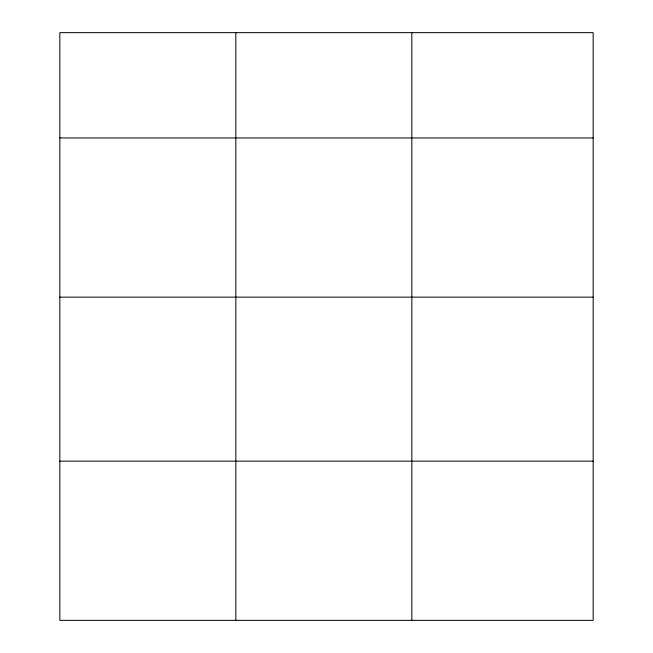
<?xml version="1.0" encoding="UTF-8"?>
<svg xmlns="http://www.w3.org/2000/svg" width="653" height="653" viewBox="0 0 653 653"><rect width="100%" height="100%" fill="white"/><g stroke="black" fill="none" stroke-linecap="round" stroke-linejoin="round"><path stroke-width="0.98" d="M593.161 297.139L593.161 32.65L59.839 32.65L59.839 620.35L593.161 620.35L593.161 297.139L59.839 297.139M59.839 137.946L593.161 137.946M59.839 461.157L593.161 461.157M411.831 32.65L411.831 620.35M235.831 32.65L235.831 620.35"/></g></svg>
